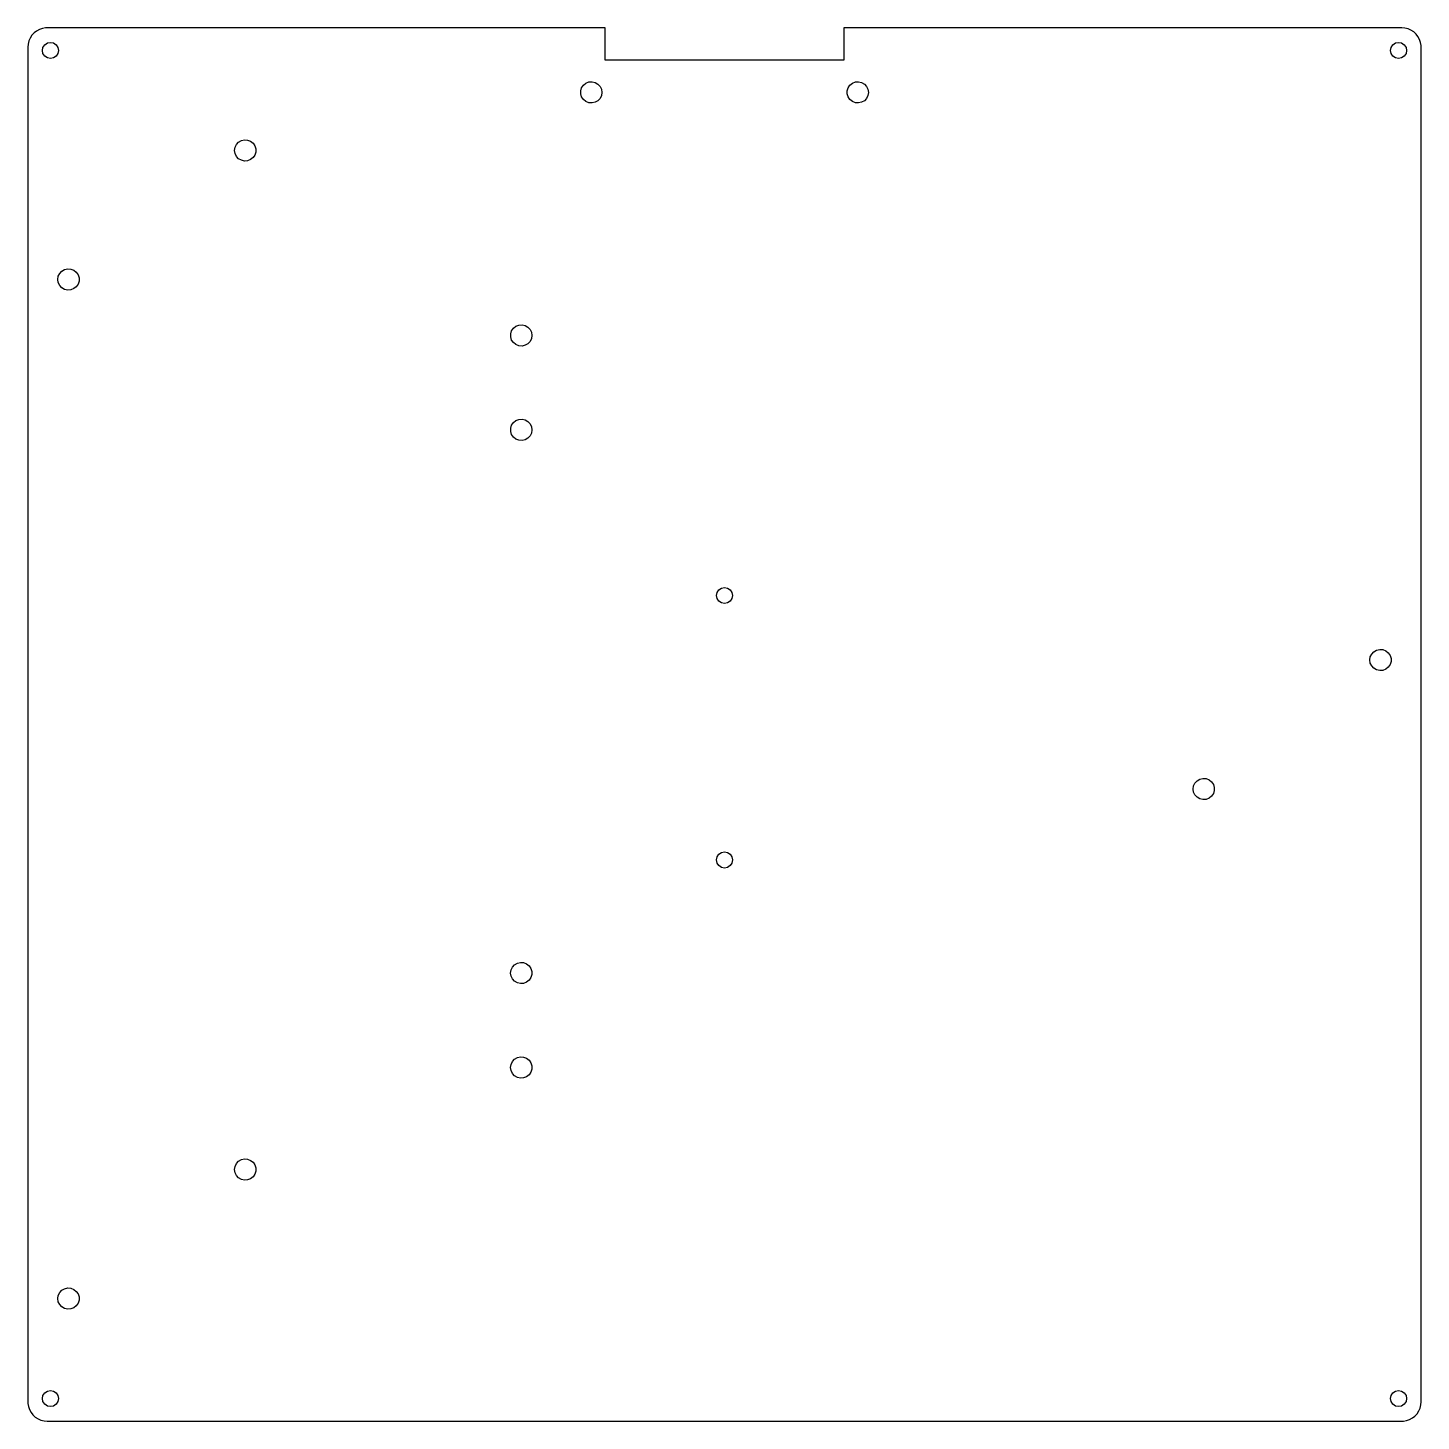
# Model space of a CAD drawing. Extents: x 0 to 216, y 0 to 216.
import ezdxf

# ---------------------------------------------------------------- set-up
doc = ezdxf.new("R2010")
doc.units = 0
doc.layers.get('0').update_dxf_attribs({"linetype": 'CONTINUOUS'})

msp = doc.modelspace()

# ---------------------------------------------------------------- linework, layer by layer
at = {"color": 7}
for points in [[(213.389108, 0.15113), (213.87711, 0.233115), (214.34611, 0.394123), (214.782109, 0.630117), (215.173108, 0.934127), (215.508109, 1.298109), (215.77911, 1.713117), (215.978111, 2.167128), (216.10011, 2.647131), (216.141108, 3.141133), (216.131117, 213.389119), (216.049109, 213.877118), (215.88811, 214.346118), (215.65211, 214.78212), (215.348109, 215.173119), (214.98411, 215.50812), (214.569111, 215.779118), (214.115108, 215.978119), (213.63511, 216.100118), (213.141108, 216.141119), (126.65111, 216.137111), (126.65111, 211.14112), (89.63111, 211.14112), (89.63111, 216.135119), (2.893111, 216.131111), (2.405109, 216.04912), (1.936109, 215.888118), (1.50011, 215.652118), (1.109111, 215.34812), (0.77411, 214.984118), (0.503109, 214.569119), (0.304109, 214.115119), (0.18211, 213.635118), (0.141111, 213.141119)], [(2.391111, 212.64112), (2.48611, 213.11912), (2.757111, 213.525119), (3.16311, 213.79612), (3.64111, 213.891119), (4.11911, 213.79612), (4.525109, 213.525119), (4.79611, 213.11912), (4.891109, 212.64112), (4.79611, 212.16312), (4.525109, 211.757118), (4.11911, 211.48612), (3.64111, 211.391119), (3.16311, 211.48612), (2.757111, 211.757118), (2.48611, 212.16312), (2.391111, 212.64112)], [(211.391111, 212.64112), (211.486109, 213.11912), (211.75711, 213.525119), (212.16311, 213.79612), (212.641109, 213.891119), (213.119109, 213.79612), (213.525108, 213.525119), (213.79611, 213.11912), (213.891108, 212.64112), (213.79611, 212.16312), (213.525108, 211.757118), (213.119109, 211.48612), (212.641109, 211.391119), (212.16311, 211.48612), (211.75711, 211.757118), (211.486109, 212.16312), (211.391111, 212.64112)], [(0.141111, 213.141119), (0.151102, 2.893116), (0.23311, 2.405126), (0.394109, 1.936129), (0.630109, 1.500124), (0.93411, 1.109133), (1.298109, 0.774107), (1.713109, 0.503117), (2.167111, 0.304122), (2.647109, 0.182118), (3.141111, 0.141111), (213.389108, 0.150988)], [(85.84951, 205.895219), (85.84951, 206.387019), (85.99451, 206.857018), (86.27161, 207.263418), (86.65611, 207.570019), (87.11391, 207.749718), (87.60441, 207.78652), (88.08391, 207.67702), (88.50991, 207.43112), (88.84441, 207.070618), (89.05781, 206.627419), (89.13111, 206.141119), (89.05781, 205.654819), (88.84441, 205.21162), (88.50991, 204.851118), (88.08391, 204.605218), (87.604409, 204.495718), (87.11391, 204.53252), (86.65611, 204.71222), (86.27161, 205.01882), (85.99451, 205.42522), (85.84951, 205.895219)], [(127.16951, 205.895219), (127.16951, 206.387019), (127.31451, 206.857018), (127.591609, 207.263418), (127.97611, 207.570019), (128.43391, 207.749718), (128.92441, 207.78652), (129.40391, 207.67702), (129.82991, 207.43112), (130.16441, 207.070618), (130.37781, 206.627419), (130.45111, 206.141119), (130.37781, 205.654819), (130.16441, 205.21162), (129.82991, 204.851118), (129.40391, 204.605218), (128.92441, 204.495718), (128.43391, 204.53252), (127.97611, 204.71222), (127.591609, 205.01882), (127.31451, 205.42522), (127.16951, 205.895219)], [(32.191111, 197.14112), (32.264409, 197.62742), (32.477809, 198.070619), (32.81231, 198.431118), (33.23831, 198.677019), (33.717809, 198.786518), (34.208311, 198.749719), (34.666109, 198.57002), (35.050609, 198.263419), (35.327709, 197.857019), (35.472709, 197.38702), (35.472709, 196.89522), (35.327709, 196.425218), (35.050609, 196.018818), (34.666109, 195.712218), (34.208311, 195.532518), (33.717809, 195.495719), (33.23831, 195.605219), (32.81231, 195.851119), (32.477809, 196.211618), (32.264409, 196.65482), (32.191111, 197.14112)], [(4.791109, 177.141118), (4.864108, 177.627418), (5.078109, 178.07062), (5.412111, 178.431119), (5.838111, 178.677019), (6.318109, 178.786519), (6.808109, 178.74972), (7.26611, 178.57002), (7.651109, 178.26342), (7.92811, 177.85702), (8.073111, 177.387018), (8.073111, 176.89522), (7.92811, 176.425219), (7.651109, 176.018819), (7.26611, 175.712218), (6.808109, 175.532519), (6.318109, 175.49572), (5.838111, 175.605219), (5.412111, 175.85112), (5.078109, 176.211619), (4.864108, 176.654818), (4.791109, 177.141118)], [(74.999509, 168.219819), (74.999509, 168.71162), (75.144509, 169.181619), (75.421609, 169.588019), (75.806111, 169.894619), (76.263909, 170.074319), (76.754409, 170.11112), (77.23391, 170.001618), (77.65991, 169.755718), (77.994408, 169.395219), (78.207811, 168.95202), (78.281109, 168.46572), (78.207811, 167.979318), (77.994408, 167.536218), (77.65991, 167.175719), (77.23391, 166.92972), (76.754409, 166.820319), (76.263909, 166.857118), (75.806111, 167.036718), (75.421609, 167.343418), (75.144509, 167.749818), (74.999509, 168.219819)], [(74.999509, 153.570621), (74.999509, 154.062418), (75.144509, 154.53242), (75.421609, 154.93882), (75.806111, 155.245519), (76.263909, 155.42512), (76.754409, 155.461919), (77.23391, 155.352518), (77.65991, 155.106519), (77.994408, 154.74602), (78.207811, 154.30292), (78.281109, 153.816518), (78.207811, 153.330218), (77.994408, 152.887019), (77.65991, 152.52652), (77.23391, 152.28062), (76.754409, 152.17112), (76.263909, 152.207919), (75.806111, 152.387618), (75.421609, 152.694219), (75.144509, 153.100619), (74.999509, 153.570621)], [(106.891404, 128.141399), (106.986403, 128.619399), (107.257404, 129.025404), (107.663403, 129.296394), (108.141403, 129.39139), (108.619403, 129.296394), (109.025402, 129.025404), (109.296403, 128.619399), (109.391402, 128.141399), (109.296403, 127.6634), (109.025402, 127.257395), (108.619403, 126.986405), (108.141403, 126.891409), (107.663403, 126.986405), (107.257404, 127.257395), (106.986403, 127.6634), (106.891404, 128.141399)], [(208.191108, 118.141129), (208.264108, 118.627426), (208.478109, 119.070628), (208.81211, 119.43111), (209.238111, 119.67701), (209.718108, 119.786512), (210.208108, 119.749711), (210.66611, 119.57002), (211.051109, 119.263414), (211.32811, 118.857014), (211.47311, 118.387029), (211.47311, 117.8952), (211.32811, 117.425216), (211.051109, 117.018816), (210.66611, 116.712181), (210.208108, 116.53249), (209.718108, 116.495717), (209.238111, 116.605191), (208.81211, 116.851091), (208.478109, 117.21163), (208.264108, 117.654775), (208.191108, 118.141129)], [(180.79111, 98.141112), (180.864408, 98.627466), (181.077811, 99.070611), (181.412309, 99.43115), (181.838309, 99.67705), (182.317811, 99.786496), (182.80831, 99.749751), (183.266108, 99.57006), (183.650611, 99.263397), (183.92771, 98.857025), (184.072711, 98.387041), (184.072711, 97.895212), (183.92771, 97.425227), (183.650611, 97.018827), (183.266108, 96.712221), (182.80831, 96.53253), (182.317811, 96.495728), (181.838309, 96.605231), (181.412309, 96.851131), (181.077811, 97.211613), (180.864408, 97.654815), (180.79111, 98.141112)], [(106.891404, 87.141388), (106.986403, 87.619388), (107.257404, 88.025393), (107.663403, 88.296383), (108.141403, 88.391379), (108.619403, 88.296383), (109.025402, 88.025393), (109.296403, 87.619388), (109.391402, 87.141388), (109.296403, 86.663388), (109.025402, 86.257384), (108.619403, 85.986394), (108.141403, 85.891398), (107.663403, 85.986394), (107.257404, 86.257384), (106.986403, 86.663388), (106.891404, 87.141388)], [(74.98111, 69.615727), (75.054409, 70.102024), (75.267809, 70.545226), (75.60231, 70.905708), (76.02831, 71.151608), (76.507808, 71.261111), (76.998311, 71.224309), (77.456109, 71.044618), (77.840609, 70.738012), (78.117708, 70.331612), (78.262709, 69.861627), (78.262709, 69.369827), (78.117708, 68.899814), (77.840609, 68.493414), (77.456109, 68.186723), (76.998311, 68.007117), (76.507808, 67.970315), (76.02831, 68.079732), (75.60231, 68.325717), (75.267809, 68.686228), (75.054409, 69.129317), (74.98111, 69.615727)], [(74.98111, 54.966531), (75.054409, 55.452913), (75.267809, 55.89603), (75.60231, 56.256512), (76.02831, 56.502525), (76.507808, 56.611915), (76.998311, 56.575113), (77.456109, 56.395507), (77.840609, 56.088816), (78.117708, 55.682416), (78.262709, 55.212431), (78.262709, 54.720631), (78.117708, 54.250618), (77.840609, 53.844218), (77.456109, 53.537612), (76.998311, 53.357921), (76.507808, 53.321119), (76.02831, 53.430621), (75.60231, 53.676521), (75.267809, 54.037032), (75.054409, 54.480206), (74.98111, 54.966531)], [(32.191111, 39.141117), (32.264409, 39.627414), (32.477809, 40.070616), (32.81231, 40.431127), (33.23831, 40.677027), (33.717809, 40.786529), (34.208311, 40.749728), (34.666109, 40.570008), (35.050609, 40.26343), (35.327709, 39.85703), (35.472709, 39.387018), (35.472709, 38.895217), (35.327709, 38.425232), (35.050609, 38.018832), (34.666109, 37.712226), (34.208311, 37.532507), (33.717809, 37.495705), (33.23831, 37.605208), (32.81231, 37.851108), (32.477809, 38.211618), (32.264409, 38.65482), (32.191111, 39.141117)], [(4.791109, 19.141129), (4.864108, 19.627426), (5.078109, 20.070628), (5.412111, 20.43111), (5.838111, 20.677011), (6.318109, 20.786513), (6.808109, 20.749711), (7.26611, 20.57002), (7.651109, 20.263414), (7.92811, 19.857014), (8.073111, 19.387029), (8.073111, 18.895229), (7.92811, 18.425216), (7.651109, 18.018816), (7.26611, 17.71221), (6.808109, 17.532519), (6.318109, 17.495717), (5.838111, 17.605219), (5.412111, 17.85112), (5.078109, 18.21163), (4.864108, 18.654832), (4.791109, 19.141129)], [(2.391111, 3.641118), (2.48611, 4.119118), (2.757111, 4.525122), (3.16311, 4.796112), (3.64111, 4.891108), (4.11911, 4.796112), (4.525109, 4.525122), (4.79611, 4.119118), (4.891109, 3.641118), (4.79611, 3.163118), (4.525109, 2.757113), (4.11911, 2.486123), (3.64111, 2.391127), (3.16311, 2.486123), (2.757111, 2.757113), (2.48611, 3.163118), (2.391111, 3.641118)], [(211.391111, 3.641118), (211.486109, 4.119118), (211.75711, 4.525122), (212.16311, 4.796112), (212.641109, 4.891108), (213.119109, 4.796112), (213.525108, 4.525122), (213.79611, 4.119118), (213.891108, 3.641118), (213.79611, 3.163118), (213.525108, 2.757113), (213.119109, 2.486123), (212.641109, 2.391127), (212.16311, 2.486123), (211.75711, 2.757113), (211.486109, 3.163118), (211.391111, 3.641118)]]:
    msp.add_lwpolyline(points, dxfattribs=at)

doc.saveas('drawing.dxf')
